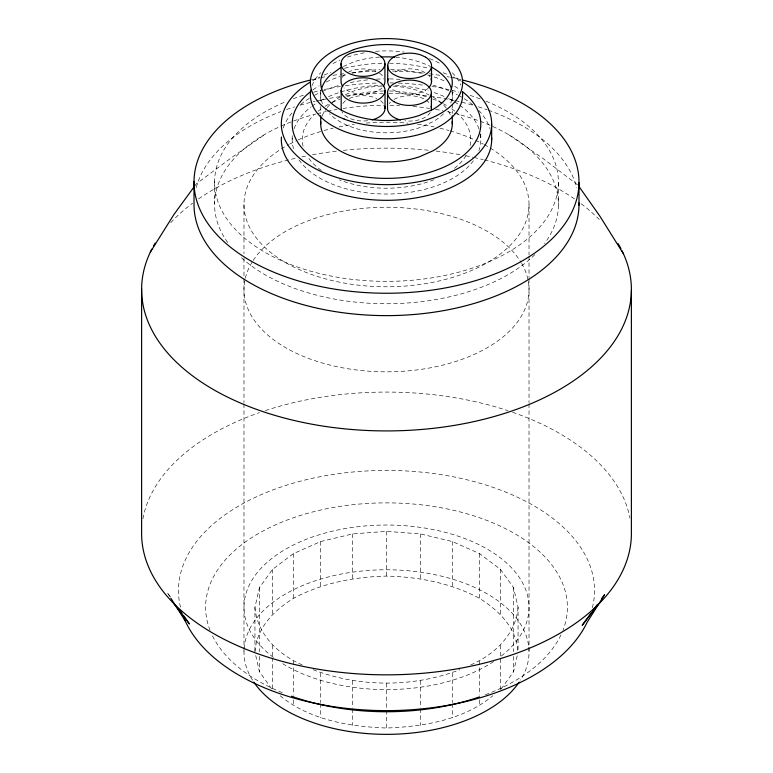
<?xml version="1.0" encoding="UTF-8"?>
<svg xmlns="http://www.w3.org/2000/svg" width="773" height="773" viewBox="0 0 773 773"><rect width="100%" height="100%" fill="white"/><g stroke="black" fill="none" stroke-linecap="round" stroke-linejoin="round"><path stroke-width="0.58" stroke-dasharray="3.87 2.9" d="M254.945 650.885L254.945 607.307L259.428 587.654L272.569 569.334L293.469 553.603L320.718 541.535L352.449 533.94L386.5 531.351L420.551 533.94L452.282 541.535L479.531 553.603L500.431 569.334L513.572 587.654L518.055 607.307L518.055 650.885M254.945 652.064C256.356 628.082 274.096 610.332 293.469 598.36C322.061 583.035 354.295 576.832 386.5 576.107C418.705 576.832 450.939 583.035 479.531 598.36C498.411 610.206 516.306 627.347 517.794 650.914M518.055 607.307C516.113 634.208 494.411 654.721 470.805 664.877M501.126 689.081L513.572 671.727L517.794 653.224M194.883 185.771L196.284 183.858L231.571 157.624L265.661 133.903M280.174 695.768C309.625 720.098 349.367 726.601 386.5 728.021C423.633 726.601 463.375 720.098 492.826 695.768M343.367 66.488L353.609 61.946A65.782 37.974 0 0 1 379.63 57.067M345.415 94.673L353.609 91.04A65.782 37.974 0 0 1 384.22 85.977M313.094 669.708C359.551 687.555 413.449 687.555 459.906 669.708M254.945 607.307C256.887 634.208 278.589 654.721 302.195 664.877M425.063 72.575L421.256 70.758A21.924 12.658 0 0 0 394.684 72.227M508.779 134.724L543.264 158.687L578.02 185.162M255.737 655.533L259.428 671.727L272.569 690.047L272.569 658.238M170.514 597.123L167.132 592.331L170.253 597.258M558.406 182.699L558.406 205.077M529.022 204.497L529.022 254.8M529.022 255.998L529.022 277.555M529.022 278.753L529.022 402.685M529.022 403.883L529.022 646.18M529.022 647.359L529.022 652.064M513.572 587.654L513.572 651.697M513.572 656.412L513.572 671.727M500.431 569.334L500.431 614.091M500.431 645.291L500.431 690.047M480.796 133.893L480.796 139.913M479.531 553.603L479.531 598.36M479.531 661.021L479.531 695.178M479.531 699.884L479.531 705.778M452.282 90.364L452.282 102.983M452.282 104.152L452.282 113.457M452.282 541.535L452.282 586.292M452.282 673.09L452.282 702.531M452.282 703.71L452.282 717.846M420.551 533.94L420.551 578.697M420.551 680.675L420.551 707.768M420.551 708.947L420.551 725.432M386.5 531.351L386.5 576.107M386.5 683.264L386.5 709.179M386.5 710.348L386.5 728.021M352.449 533.94L352.449 578.697M352.449 680.675L352.449 707.768M352.449 708.947L352.449 725.432M320.718 90.364L320.718 101.823M320.718 106.471L320.718 113.457M320.718 541.535L320.718 586.292M320.718 673.09L320.718 702.531M320.718 703.71L320.718 717.846M293.469 553.603L293.469 598.36M293.469 661.021L293.469 695.178M293.469 699.884L293.469 705.778M292.204 135.662L292.204 139.275M272.569 569.334L272.569 614.091M272.569 645.291L272.569 657.06M259.428 587.654L259.428 651.697M259.428 656.412L259.428 671.727M243.978 204.497L243.978 253.602M243.978 258.395L243.978 277.555M243.978 278.753L243.978 402.685M243.978 403.883L243.978 646.18M243.978 647.359L243.978 652.064M214.594 181.529L214.594 203.908M528.809 647.561A142.522 82.286 0 0 1 520.442 680.192M252.558 680.192A142.522 82.286 0 0 1 244.036 649.813M244.094 648.692A142.522 82.286 0 0 1 384.539 569.788A142.522 82.286 0 0 1 528.684 646.421M273.429 657.398A142.522 82.286 0 0 1 290.213 546.646A142.522 82.286 0 0 1 482.787 546.646A142.522 82.286 0 0 1 499.571 657.398M493.628 661.582A142.522 82.286 0 0 1 281.449 662.915M210.043 630.304A180.892 104.442 0 0 1 386.539 502.875A180.892 104.442 0 0 1 562.937 630.353M560.947 634.933A180.892 104.442 0 0 1 485.212 694.821M282.28 692.676A180.892 104.442 0 0 1 211.966 634.749M180.496 607.24A208.024 120.105 0 0 1 387.727 470.428A208.024 120.105 0 0 1 592.147 608.641M528.365 281.623A142.522 82.286 0 0 1 384.529 371.813A142.522 82.286 0 0 1 245.07 279.362M245.331 278.232A142.522 82.286 0 0 1 252.558 261.409M253.186 260.443A142.522 82.286 0 0 1 388.288 207.251A142.522 82.286 0 0 1 521.041 262.376M521.611 263.351A142.522 82.286 0 0 1 528.162 280.493M142.928 518.799A244.886 141.382 0 0 1 259.477 412.579M265.313 410.598A244.886 141.382 0 0 1 508.035 410.714M512.567 412.251A244.886 141.382 0 0 1 629.947 518.142M170.698 222.701A244.886 141.382 0 0 1 192.622 203.164M198.526 198.912A244.886 141.382 0 0 1 297.054 157.914M301.779 156.88A244.886 141.382 0 0 1 307.722 155.663M312.505 154.755A244.886 141.382 0 0 1 337.405 151.015M343.357 150.358A244.886 141.382 0 0 1 430.107 150.406M436.059 151.073A244.886 141.382 0 0 1 460.853 154.822M465.626 155.731A244.886 141.382 0 0 1 472.747 157.209M473.926 157.46A244.886 141.382 0 0 1 483.289 159.663M484.449 159.953A244.886 141.382 0 0 1 575.325 199.502M581.18 203.763A244.886 141.382 0 0 1 599.297 219.561M484.333 144.657A142.522 82.286 0 0 1 488.246 262.115A142.522 82.286 0 0 1 284.754 262.115A142.522 82.286 0 0 1 288.667 144.657M289.682 144.116A142.522 82.286 0 0 1 297.006 140.454M298.098 139.952A142.522 82.286 0 0 1 322.872 130.869M323.984 130.55A142.522 82.286 0 0 1 333.115 128.202M338.961 126.927A142.522 82.286 0 0 1 354.247 124.347M366.102 123.062A142.522 82.286 0 0 1 408.096 123.158M417.584 124.192A142.522 82.286 0 0 1 434.04 126.927M439.885 128.202A142.522 82.286 0 0 1 449.016 130.55M450.128 130.869A142.522 82.286 0 0 1 483.318 144.116M480.255 121.303A171.915 99.253 0 0 1 544.579 243.495M534.868 254.626A171.915 99.253 0 0 1 239.456 255.911M227.629 242.413A171.915 99.253 0 0 1 279.942 126.608M281.024 126.115A171.915 99.253 0 0 1 315.877 114.008M317.027 113.708A171.915 99.253 0 0 1 326.332 111.515M327.51 111.264A171.915 99.253 0 0 1 337.009 109.447M342.99 108.471A171.915 99.253 0 0 1 383.901 105.254M389.921 105.263A171.915 99.253 0 0 1 399.622 105.534M412.966 106.423A171.915 99.253 0 0 1 429.643 108.413M435.547 109.37A171.915 99.253 0 0 1 442.678 110.694M447.393 111.679A171.915 99.253 0 0 1 453.22 113.022M454.379 113.302A171.915 99.253 0 0 1 479.105 120.878M196.245 187.597A192.487 111.138 0 0 1 280.831 111.602M286.58 109.505A192.487 111.138 0 0 1 294.513 106.867M300.079 105.196A192.487 111.138 0 0 1 315.065 101.292M316.244 101.031A192.487 111.138 0 0 1 340.081 96.644M345.898 95.862A192.487 111.138 0 0 1 382.877 93.378M388.819 93.369A192.487 111.138 0 0 1 429.324 96.142M430.493 96.296A192.487 111.138 0 0 1 454.157 100.451M455.336 100.712A192.487 111.138 0 0 1 472.699 105.128M478.284 106.809A192.487 111.138 0 0 1 487.203 109.785M488.352 110.191A192.487 111.138 0 0 1 576.793 187.742M311.548 79.754A192.487 111.138 0 0 1 319.79 77.87M320.979 77.619A192.487 111.138 0 0 1 325.752 76.662M332.96 75.368A192.487 111.138 0 0 1 337.782 74.604M340.081 74.256A192.487 111.138 0 0 1 345.898 73.483M351.783 72.807A192.487 111.138 0 0 1 378.094 71.087M392.394 71.029A192.487 111.138 0 0 1 424.628 73.184M429.324 73.764A192.487 111.138 0 0 1 441.016 75.532M447.007 76.614A192.487 111.138 0 0 1 449.393 77.078M450.591 77.319A192.487 111.138 0 0 1 461.21 79.696M485.898 101.137A171.915 99.253 0 0 1 514.866 248.133A171.915 99.253 0 0 1 258.607 248.442A171.915 99.253 0 0 1 286.522 101.379M293.305 98.712A171.915 99.253 0 0 1 304.678 94.828M313.596 92.229A171.915 99.253 0 0 1 322.814 89.919M323.984 89.658A171.915 99.253 0 0 1 340.593 86.47M345.318 85.755A171.915 99.253 0 0 1 376.625 83.03M389.921 82.885A171.915 99.253 0 0 1 393.554 82.943M398.404 83.098A171.915 99.253 0 0 1 423.759 85.223M431.972 86.402A171.915 99.253 0 0 1 458.969 92.113M470.1 95.388A171.915 99.253 0 0 1 480.255 98.925M480.304 133.99A94.306 54.448 0 0 1 478.874 150.551M473.405 160.726A94.306 54.448 0 0 1 384.171 194.023A94.306 54.448 0 0 1 297.885 158.223M293.537 148.745A94.306 54.448 0 0 1 292.436 135.729M294.127 128.647A94.306 54.448 0 0 1 311.084 106.906M312.021 106.201A94.306 54.448 0 0 1 317.017 102.78M320.215 100.867A94.306 54.448 0 0 1 324.206 98.722M328.438 96.693A94.306 54.448 0 0 1 339.83 92.287M340.903 91.939A94.306 54.448 0 0 1 381.205 85.233M395.254 85.388A94.306 54.448 0 0 1 428.735 90.914M434.136 92.605A94.306 54.448 0 0 1 444.349 96.596M448.601 98.625A94.306 54.448 0 0 1 458.756 104.606M459.742 105.302A94.306 54.448 0 0 1 479.096 129.275M456.379 112.452A84.218 48.622 0 0 1 469.791 146.802M466.1 155.479A84.218 48.622 0 0 1 453.017 169.422M434.001 179.742A84.218 48.622 0 0 1 339.318 179.867M321.346 170.408A84.218 48.622 0 0 1 307.828 156.948M303.064 146.232A84.218 48.622 0 0 1 313.809 115.032M318.089 111.235A84.218 48.622 0 0 1 324.051 106.974M325.114 106.307A84.218 48.622 0 0 1 331.327 102.857M332.38 102.345A84.218 48.622 0 0 1 340.139 99.002M346.951 96.664A84.218 48.622 0 0 1 383.543 91.001M389.302 91.001A84.218 48.622 0 0 1 427.991 97.282M432.532 98.876A84.218 48.622 0 0 1 442.417 103.234M443.441 103.766A84.218 48.622 0 0 1 446.408 105.418M451.654 108.79A84.218 48.622 0 0 1 455.481 111.698M283.285 127.941A105.176 60.719 0 0 1 293.093 111.698M300.697 104.49A105.176 60.719 0 0 1 309.403 98.297M314.543 95.311A105.176 60.719 0 0 1 320.785 92.19M321.868 91.697A105.176 60.719 0 0 1 339.956 85.146M350.343 82.576A105.176 60.719 0 0 1 368.035 79.822M376.383 79.155A105.176 60.719 0 0 1 383.553 78.894M389.495 78.904A105.176 60.719 0 0 1 400.25 79.397M433.035 85.146A105.176 60.719 0 0 1 448.804 90.683M449.915 91.156A105.176 60.719 0 0 1 457.355 94.721M458.37 95.263A105.176 60.719 0 0 1 473.878 105.804M478.777 110.462A105.176 60.719 0 0 1 489.947 128.647M312.572 80.74A105.176 60.719 0 0 1 319.713 77.029M324.08 75.058A105.176 60.719 0 0 1 330.931 72.382M344.507 68.256A105.176 60.719 0 0 1 383.553 63.231M389.495 63.231A105.176 60.719 0 0 1 428.474 68.256M443.122 72.759A105.176 60.719 0 0 1 448.804 75.01M453.181 76.971A105.176 60.719 0 0 1 461.307 81.252M312.988 89.832A94.306 54.448 0 0 1 319.133 85.832M326.293 82.025A94.306 54.448 0 0 1 339.83 76.624M341.975 75.938A94.306 54.448 0 0 1 347.512 74.363M352.082 73.242A94.306 54.448 0 0 1 380.036 69.618M390.558 69.541A94.306 54.448 0 0 1 421.952 73.483M427.624 74.933A94.306 54.448 0 0 1 432.001 76.247M434.136 76.942A94.306 54.448 0 0 1 446.504 81.928M454.64 86.296A94.306 54.448 0 0 1 459.742 89.629M322.08 116.24A65.782 37.974 0 0 1 326.409 108.481M327.134 107.573A65.782 37.974 0 0 1 339.985 97.079M393.37 86.161A65.782 37.974 0 0 1 429.131 95.011M433.015 97.079A65.782 37.974 0 0 1 447.915 110.326M448.514 111.264A65.782 37.974 0 0 1 450.92 116.24M443.47 113.824A65.782 37.974 0 0 1 433.015 121.69L419.391 127.729A65.782 37.974 0 0 1 329.53 113.824M322.496 103.601A65.782 37.974 0 0 1 320.834 92.644M395.66 57.231A65.782 37.974 0 0 1 430.136 66.42M452.166 92.644A65.782 37.974 0 0 1 450.504 103.601M430.232 112.481A21.924 12.658 0 0 1 404.897 120.791M389.206 103.572A21.924 12.658 0 0 1 390.471 102.084M393.959 99.466A21.924 12.658 0 0 1 424.966 99.466M425.942 100.065A21.924 12.658 0 0 1 429.72 103.572M428.203 88.209A21.924 12.658 0 0 1 397.979 92.219L393.573 90.112A21.924 12.658 0 0 1 390.964 88.141M428.986 75.561A21.924 12.658 0 0 1 430.165 77.068M381.978 87.909A21.924 12.658 0 0 1 343.995 87.909M342.226 77.513A21.924 12.658 0 0 1 346.507 73.232M348.314 72.179A21.924 12.658 0 0 1 375.871 71.338M379.466 73.232A21.924 12.658 0 0 1 383.756 77.513M367.668 120.723A21.924 12.658 0 0 1 341.927 111.621M342.845 103.505A21.924 12.658 0 0 1 345.715 100.635M349.309 98.509A21.924 12.658 0 0 1 376.905 98.509M380.5 100.635A21.924 12.658 0 0 1 383.36 103.505M312.079 85.619A76.112 43.945 0 0 1 320.747 72.701M332.999 63.579A76.112 43.945 0 0 1 339.907 60.081M347.512 57.096A76.112 43.945 0 0 1 364.286 52.806M375.504 51.356A76.112 43.945 0 0 1 404.24 52.1M429.585 58.613A76.112 43.945 0 0 1 441.132 64.246M452.292 72.739A76.112 43.945 0 0 1 460.727 85.098"/><path stroke-width="1.16" d="M150.329 252.133L173.954 214.469L194.187 186.728M604.525 594.843L587.113 622.294A208.024 120.105 0 0 1 383.273 710.609A208.024 120.105 0 0 1 184.274 618.69M591.248 612.912L582.195 625.318L597.858 604.873M592.64 610.999L597.51 604.322M601.694 598.592L604.476 594.775M340.294 67.85L329.53 75.851A65.782 37.974 0 0 0 321.413 89.33M173.703 603.433L189.462 623.985L183.375 615.347M578.697 186.119L599.722 215.928L623.415 253.747M179.317 609.597L182.022 613.433M170.881 598.244L185.249 620.922M631.386 290.368L631.386 534.298A244.886 141.382 0 0 1 385.051 674.839A244.886 141.382 0 0 1 141.614 532.626L141.614 288.696M578.987 182.766L578.987 205.145M491.667 124.289L491.667 139.952M452.282 115.786L452.282 123.931M431.527 66.275L431.527 81.948M431.392 92.75L431.392 108.413M387.708 65.367L387.708 81.039M387.534 92.75L387.534 108.413A21.924 12.658 0 0 0 400.54 119.979M385.031 90.441A21.924 12.658 0 0 1 352.14 101.408A21.924 12.658 0 0 1 352.14 79.474A21.924 12.658 0 0 1 385.031 90.441L385.031 108.346M384.915 63.676A21.924 12.658 0 0 1 352.024 74.643A21.924 12.658 0 0 1 352.024 52.719A21.924 12.658 0 0 1 384.915 63.676L384.915 81.58A21.924 12.658 0 0 1 383.244 86.421M341.057 63.676L341.057 81.58A21.924 12.658 0 0 0 342.729 86.421M341.183 90.441L341.183 108.346A21.924 12.658 0 0 0 341.511 110.549M320.718 115.786L320.718 123.931M194.013 181.462L194.013 203.84A192.487 111.138 0 0 0 387.36 315.626A192.487 111.138 0 0 0 578.967 202.845M519.176 682.124A142.522 82.286 0 0 1 386.5 734.35A142.522 82.286 0 0 1 253.824 682.124M479.492 696.888A180.892 104.442 0 0 1 296.194 697.806M295.131 697.449A180.892 104.442 0 0 1 291.576 696.212M621.975 250.713A244.886 141.382 0 0 1 385.051 430.919A244.886 141.382 0 0 1 151.837 249.109M153.46 246.094A244.886 141.382 0 0 1 155.199 243.08M618.139 243.659A244.886 141.382 0 0 1 620.951 248.693M462.38 79.977A192.487 111.138 0 0 1 538.781 250.094A192.487 111.138 0 0 1 234.383 250.21A192.487 111.138 0 0 1 310.379 80.034M491.618 137.7A105.176 60.719 0 0 1 385.882 200.313A105.176 60.719 0 0 1 281.43 136.985M462.36 81.88A105.176 60.719 0 0 1 460.428 167.123A105.176 60.719 0 0 1 312.765 167.229A105.176 60.719 0 0 1 310.446 81.996M462.583 91.765A94.306 54.448 0 0 1 449.799 164.291A94.306 54.448 0 0 1 323.529 164.456A94.306 54.448 0 0 1 310.166 91.968M452.166 121.738A65.782 37.974 0 0 1 433.015 150.783L419.391 156.822A65.782 37.974 0 0 1 351.976 156.252A65.782 37.974 0 0 1 320.834 121.738M380.78 57.009A65.782 37.974 0 0 1 394.51 57.144M431.112 66.932A65.782 37.974 0 0 1 451.587 89.33M431.054 106.21A21.924 12.658 0 0 1 431.054 110.616M430.986 78.653A21.924 12.658 0 0 1 428.918 87.494M390.249 87.426A21.924 12.658 0 0 1 388.181 78.846M384.703 106.143A21.924 12.658 0 0 1 372.026 119.912M462.438 91.852A76.112 43.945 0 0 1 384.732 138.773A76.112 43.945 0 0 1 310.881 89.823M353.609 49.636L339.985 55.675A65.782 37.974 0 0 0 334.313 105.65A65.782 37.974 0 0 0 419.391 115.419L433.015 109.38A65.782 37.974 0 0 0 438.687 59.415A65.782 37.974 0 0 0 353.609 49.636M425.672 57.202L421.256 55.096A21.924 12.658 0 0 0 392.713 57.762A21.924 12.658 0 0 0 393.573 74.45L397.979 76.556A21.924 12.658 0 0 0 426.522 73.889A21.924 12.658 0 0 0 425.672 57.202M344.159 119.052A76.112 43.945 0 0 0 462.447 85.445A76.112 43.945 0 0 0 352.894 43.104A76.112 43.945 0 0 0 344.159 119.052M393.959 101.698A21.924 12.658 0 0 0 430.648 96.026A21.924 12.658 0 0 0 403.786 80.518A21.924 12.658 0 0 0 393.959 101.698"/></g></svg>
